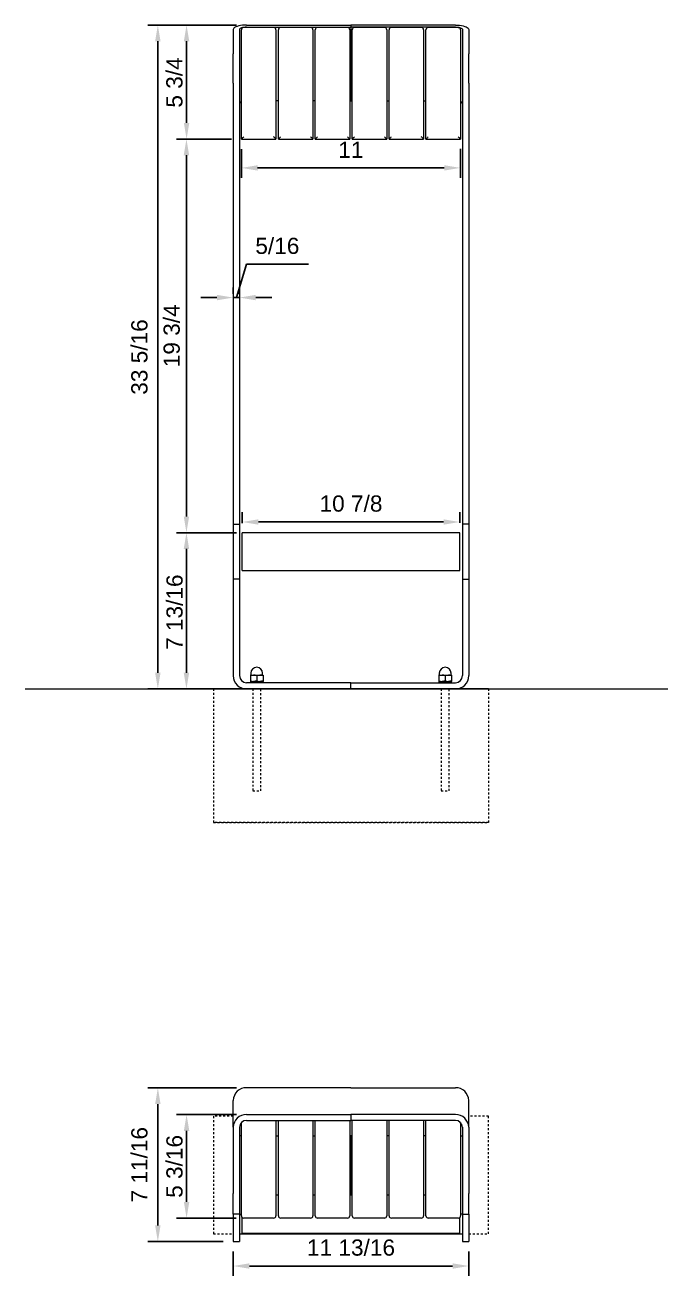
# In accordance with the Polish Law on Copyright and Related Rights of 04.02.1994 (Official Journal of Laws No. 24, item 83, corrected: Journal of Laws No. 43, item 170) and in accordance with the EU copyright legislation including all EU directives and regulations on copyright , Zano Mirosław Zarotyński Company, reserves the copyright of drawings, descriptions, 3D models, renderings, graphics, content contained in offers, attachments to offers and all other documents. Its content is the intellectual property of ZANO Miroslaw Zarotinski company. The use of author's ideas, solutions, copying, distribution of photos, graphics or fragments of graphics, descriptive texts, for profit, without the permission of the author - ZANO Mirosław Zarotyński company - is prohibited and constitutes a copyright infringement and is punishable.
# Model space of a CAD drawing. Header units: inches. Extents: x -4.8 to 87.3, y -1.7 to 62.5.
# Drawn here: x -4.8 to 27.5, y -0.3 to 62.5 of the extents above; entities that cross this region are included whole.
import ezdxf

# ---------------------------------------------------------------- set-up
doc = ezdxf.new("R2010")
doc.units = ezdxf.units.IN
doc.linetypes.add('HIDDEN', pattern=[1.905, 1.27, -0.635])
for name, color, linetype, lineweight in [('ZANO_R', 7, 'Continuous', 0), ('ZANO_R_przerywana', 250, 'HIDDEN', 0), ('ZANO_W', 1, 'Continuous', 0)]:
    doc.layers.add(name, color=color, linetype=linetype, lineweight=lineweight)
doc.styles.get("Standard").update_dxf_attribs({"font": 'arial.ttf'})
doc.dimstyles.new('amerykanie', dxfattribs={"dimtxt": 50, "dimasz": 50, "dimexe": 0.5, "dimexo": 0.5, "dimgap": 1, "dimtad": 1, "dimdec": 0, "dimzin": 0, "dimlunit": 5, "dimtxsty": 'Standard', "dimcen": 0.09, "dimclrd": 1, "dimclre": 1, "dimclrt": 1, "dimazin": 0, "dimtfac": 1, "dimtdec": 0, "dimtmove": 0, "dimatfit": 3, "dimfxl": 1, "dimtzin": 0, "dimarcsym": 1})

# ---------------------------------------------------------------- blocks, each defined once
blk = doc.blocks.new('*D366')
at = {"layer": 'ZANO_W', "color": 1, "lineweight": -2}
for p, q in [((5.844, 62.451), (2.838, 62.451)), ((3.338, 61.639), (3.338, 57.541)), ((5.589, 56.729), (2.838, 56.729))]:
    blk.add_line(p, q, dxfattribs=at)
at = {"layer": 'ZANO_W', "color": 1}
for points in [[(3.474, 61.639), (3.203, 61.639), (3.338, 62.451)], [(3.203, 57.541), (3.474, 57.541), (3.338, 56.729)]]:
    blk.add_solid(points, dxfattribs=at)
at = {"layer": 'ZANO_W', "color": 1, "insert": (2.732, 59.569), "char_height": 0.8125, "attachment_point": 5, "rotation": 90}
blk.add_mtext('5 3/4', dxfattribs=at)
blk = doc.blocks.new('*D367')
at = {"layer": 'ZANO_W', "color": 1, "lineweight": -2}
for p, q in [((5.792, 62.45), (1.398, 62.45)), ((1.898, 61.638), (1.898, 29.955)), ((5.792, 29.143), (1.398, 29.143))]:
    blk.add_line(p, q, dxfattribs=at)
at = {"layer": 'ZANO_W', "color": 1}
for points in [[(2.033, 61.638), (1.762, 61.638), (1.898, 62.45)], [(1.762, 29.955), (2.033, 29.955), (1.898, 29.143)]]:
    blk.add_solid(points, dxfattribs=at)
at = {"layer": 'ZANO_W', "color": 1, "insert": (0.977, 45.796), "char_height": 0.8125, "attachment_point": 5, "rotation": 90}
blk.add_mtext('33 5/16', dxfattribs=at)
blk = doc.blocks.new('*D368')
at = {"layer": 'ZANO_W', "color": 1, "lineweight": -2}
for p, q in [((6.334, 50.448), (5.833, 48.778)), ((9.444, 50.448), (6.334, 50.448)), ((5.675, 48.97), (5.675, 49.278)), ((5.99, 48.97), (5.99, 49.278)), ((4.863, 48.778), (4.05, 48.778)), ((5.675, 48.778), (5.99, 48.778)), ((6.803, 48.778), (7.615, 48.778))]:
    blk.add_line(p, q, dxfattribs=at)
at = {"layer": 'ZANO_W', "color": 1}
for points in [[(4.863, 48.643), (4.863, 48.913), (5.675, 48.778)], [(6.803, 48.913), (6.803, 48.643), (5.99, 48.778)]]:
    blk.add_solid(points, dxfattribs=at)
at = {"layer": 'ZANO_W', "color": 1, "insert": (7.889, 51.368), "char_height": 0.8125, "attachment_point": 5}
blk.add_mtext('5/16', dxfattribs=at)
blk = doc.blocks.new('*D369')
at = {"layer": 'ZANO_W', "color": 1, "lineweight": -2}
for p, q in [((6.089, 56.229), (6.089, 54.784)), ((17.064, 56.236), (17.064, 54.784)), ((6.901, 55.284), (16.251, 55.284))]:
    blk.add_line(p, q, dxfattribs=at)
at = {"layer": 'ZANO_W', "color": 1}
for points in [[(6.901, 55.419), (6.901, 55.149), (6.089, 55.284)], [(16.251, 55.149), (16.251, 55.419), (17.064, 55.284)]]:
    blk.add_solid(points, dxfattribs=at)
at = {"layer": 'ZANO_W', "color": 1, "insert": (11.576, 56.192), "char_height": 0.8125, "attachment_point": 5}
blk.add_mtext('11', dxfattribs=at)
blk = doc.blocks.new('*D370')
at = {"layer": 'ZANO_W', "color": 1, "lineweight": -2}
for p, q in [((6.128, 37.46), (6.128, 38.02)), ((17.032, 37.482), (17.032, 38.02)), ((6.94, 37.52), (16.219, 37.52))]:
    blk.add_line(p, q, dxfattribs=at)
at = {"layer": 'ZANO_W', "color": 1}
for points in [[(6.94, 37.655), (6.94, 37.384), (6.128, 37.52)], [(16.219, 37.384), (16.219, 37.655), (17.032, 37.52)]]:
    blk.add_solid(points, dxfattribs=at)
at = {"layer": 'ZANO_W', "color": 1, "insert": (11.58, 38.44), "char_height": 0.8125, "attachment_point": 5}
blk.add_mtext('10 7/8', dxfattribs=at)
blk = doc.blocks.new('*D371')
at = {"layer": 'ZANO_W', "color": 1, "lineweight": -2}
for p, q in [((5.844, 9.136), (1.398, 9.136)), ((1.898, 8.323), (1.898, 2.23)), ((5.175, 1.418), (1.398, 1.418))]:
    blk.add_line(p, q, dxfattribs=at)
at = {"layer": 'ZANO_W', "color": 1}
for points in [[(2.033, 8.323), (1.762, 8.323), (1.898, 9.136)], [(1.762, 2.23), (2.033, 2.23), (1.898, 1.418)]]:
    blk.add_solid(points, dxfattribs=at)
at = {"layer": 'ZANO_W', "color": 1, "insert": (0.978, 5.277), "char_height": 0.8125, "attachment_point": 5, "rotation": 90}
blk.add_mtext('7 11/16', dxfattribs=at)
blk = doc.blocks.new('*D372')
at = {"layer": 'ZANO_W', "color": 1, "lineweight": -2}
for p, q in [((5.842, 7.79), (2.838, 7.79)), ((3.338, 6.977), (3.338, 3.411)), ((5.822, 2.599), (2.838, 2.599))]:
    blk.add_line(p, q, dxfattribs=at)
at = {"layer": 'ZANO_W', "color": 1}
for points in [[(3.474, 6.977), (3.203, 6.977), (3.338, 7.79)], [(3.203, 3.411), (3.474, 3.411), (3.338, 2.599)]]:
    blk.add_solid(points, dxfattribs=at)
at = {"layer": 'ZANO_W', "color": 1, "insert": (2.736, 5.194), "char_height": 0.8125, "attachment_point": 5, "rotation": 90}
blk.add_mtext('5 3/16', dxfattribs=at)
blk = doc.blocks.new('*D373')
at = {"layer": 'ZANO_W', "color": 1, "lineweight": -2}
for p, q in [((5.675, 0.918), (5.675, -0.304)), ((17.484, 0.918), (17.484, -0.304)), ((6.488, 0.196), (16.672, 0.196))]:
    blk.add_line(p, q, dxfattribs=at)
at = {"layer": 'ZANO_W', "color": 1}
for points in [[(6.488, 0.331), (6.488, 0.06), (5.675, 0.196)], [(16.672, 0.06), (16.672, 0.331), (17.484, 0.196)]]:
    blk.add_solid(points, dxfattribs=at)
at = {"layer": 'ZANO_W', "color": 1, "insert": (11.58, 1.116), "char_height": 0.8125, "attachment_point": 5}
blk.add_mtext('11 13/16', dxfattribs=at)
blk = doc.blocks.new('*D374')
at = {"layer": 'ZANO_W', "color": 1, "lineweight": -2}
for p, q in [((5.844, 36.982), (2.831, 36.982)), ((3.331, 36.17), (3.331, 29.955)), ((5.844, 29.143), (2.831, 29.143))]:
    blk.add_line(p, q, dxfattribs=at)
at = {"layer": 'ZANO_W', "color": 1}
for points in [[(3.467, 36.17), (3.196, 36.17), (3.331, 36.982)], [(3.196, 29.955), (3.467, 29.955), (3.331, 29.143)]]:
    blk.add_solid(points, dxfattribs=at)
at = {"layer": 'ZANO_W', "color": 1, "insert": (2.739, 32.995), "char_height": 0.8125, "attachment_point": 5, "rotation": 90}
blk.add_mtext('7 13/16', dxfattribs=at)
blk = doc.blocks.new('*D375')
at = {"layer": 'ZANO_W', "color": 1, "lineweight": -2}
for p, q in [((5.589, 56.729), (2.831, 56.729)), ((3.331, 37.795), (3.331, 55.916)), ((5.844, 36.982), (2.831, 36.982))]:
    blk.add_line(p, q, dxfattribs=at)
at = {"layer": 'ZANO_W', "color": 1}
for points in [[(3.467, 55.916), (3.196, 55.916), (3.331, 56.729)], [(3.196, 37.795), (3.467, 37.795), (3.331, 36.982)]]:
    blk.add_solid(points, dxfattribs=at)
at = {"layer": 'ZANO_W', "color": 1, "insert": (2.595, 46.861), "char_height": 0.8125, "attachment_point": 5, "rotation": 90}
blk.add_mtext('19 3/4', dxfattribs=at)

msp = doc.modelspace()

# ---------------------------------------------------------------- linework, layer by layer
at = {"layer": 'ZANO_R'}
for p, q in [((5.6752, 62.22256), (5.6752, 61.01071)), ((5.99011, 62.22256), (5.99011, 61.01071)), ((6.08851, 60.88047), (6.08851, 62.2132)), ((7.70241, 62.33129), (6.2066, 62.33129)), ((6.34438, 62.45143), (11.57971, 62.45143)), ((6.34438, 62.34373), (11.57971, 62.34373)), ((7.8205, 62.2132), (7.8205, 60.88047)), ((7.93859, 60.88047), (7.93859, 62.2132)), ((9.55249, 62.33129), (8.05668, 62.33129)), ((9.67058, 62.2132), (9.67058, 60.88047)), ((9.78867, 60.88047), (9.78867, 62.2132)), ((11.40257, 62.33129), (9.90676, 62.33129)), ((11.52066, 62.2132), (11.52066, 60.88047)), ((11.57971, 62.45143), (11.57971, 62.34373)), ((16.81504, 62.45143), (11.57971, 62.45143)), ((11.57971, 62.34373), (11.57971, 58.64478)), ((16.81504, 62.34373), (11.57971, 62.34373)), ((11.63875, 60.88047), (11.63875, 62.2132)), ((13.25265, 62.33129), (11.75684, 62.33129)), ((13.37074, 62.2132), (13.37074, 60.88047)), ((13.48883, 60.88047), (13.48883, 62.2132)), ((15.10273, 62.33129), (13.60692, 62.33129)), ((15.22082, 62.2132), (15.22082, 60.88047)), ((15.33891, 60.88047), (15.33891, 62.2132)), ((16.95281, 62.33129), (15.457, 62.33129)), ((17.0709, 62.2132), (17.0709, 60.88047)), ((17.16931, 62.22256), (17.16931, 61.01071)), ((17.48421, 62.22256), (17.48421, 61.01071)), ((5.6752, 59.53114), (5.6752, 61.01071)), ((5.99011, 61.01071), (5.99011, 59.53114)), ((6.08851, 59.51186), (6.08851, 60.88047)), ((7.8205, 60.88047), (7.8205, 59.51186)), ((7.93859, 59.51186), (7.93859, 60.88047)), ((9.67058, 60.88047), (9.67058, 59.51186)), ((9.78867, 59.51186), (9.78867, 60.88047)), ((11.52066, 60.88047), (11.52066, 59.51186)), ((11.63875, 59.51186), (11.63875, 60.88047)), ((13.37074, 60.88047), (13.37074, 59.51186)), ((13.48883, 59.51186), (13.48883, 60.88047)), ((15.22082, 60.88047), (15.22082, 59.51186)), ((15.33891, 59.51186), (15.33891, 60.88047)), ((17.0709, 60.88047), (17.0709, 59.51186)), ((17.16931, 61.01071), (17.16931, 59.53114)), ((17.48421, 59.53114), (17.48421, 61.01071)), ((5.6752, 59.53114), (5.6752, 37.40924)), ((5.99011, 59.53114), (5.99011, 37.40924)), ((6.08851, 56.72859), (6.08851, 59.51186)), ((7.8205, 59.51186), (7.8205, 56.72859)), ((7.93859, 56.72859), (7.93859, 59.51186)), ((9.67058, 59.51186), (9.67058, 56.72859)), ((9.78867, 56.72859), (9.78867, 59.51186)), ((11.52066, 59.51186), (11.52066, 56.72859)), ((11.63875, 56.72859), (11.63875, 59.51186)), ((13.37074, 59.51186), (13.37074, 56.72859)), ((13.48883, 56.72859), (13.48883, 59.51186)), ((15.22082, 59.51186), (15.22082, 56.72859)), ((15.33891, 56.72859), (15.33891, 59.51186)), ((17.0709, 59.51186), (17.0709, 56.72859)), ((17.16931, 59.53114), (17.16931, 37.40924)), ((17.48421, 59.53114), (17.48421, 37.40924)), ((7.93859, 58.64478), (7.8205, 58.64478)), ((9.78867, 58.64478), (9.67058, 58.64478)), ((11.57971, 58.64478), (11.52066, 58.64478)), ((11.57971, 58.64478), (11.63875, 58.64478)), ((13.37074, 58.64478), (13.48883, 58.64478)), ((15.22082, 58.64478), (15.33891, 58.64478)), ((6.08851, 56.72859), (7.8205, 56.72859)), ((7.93859, 56.72859), (9.67058, 56.72859)), ((9.78867, 56.72859), (11.52066, 56.72859)), ((11.63875, 56.72859), (13.37074, 56.72859)), ((13.48883, 56.72859), (15.22082, 56.72859)), ((15.33891, 56.72859), (17.0709, 56.72859)), ((5.6752, 37.40924), (5.6752, 34.6538)), ((5.6752, 37.40924), (5.99011, 37.40924)), ((5.99011, 37.40924), (5.99011, 34.6538)), ((17.48421, 37.40924), (17.16931, 37.40924)), ((17.16931, 37.40924), (17.16931, 34.6538)), ((17.48421, 37.40924), (17.48421, 34.6538)), ((17.03153, 36.98215), (6.12788, 36.98215)), ((6.12788, 36.96), (6.12788, 36.98215)), ((6.12788, 35.0809), (6.12788, 36.96)), ((17.03153, 36.96), (17.03153, 36.98215)), ((17.03153, 35.0809), (17.03153, 36.96)), ((5.99011, 34.6538), (5.6752, 34.6538)), ((5.6752, 34.6538), (5.6752, 29.81211)), ((5.99011, 34.6538), (5.99011, 29.81211)), ((6.12788, 35.0809), (17.03153, 35.0809)), ((17.16931, 34.6538), (17.48421, 34.6538)), ((17.16931, 34.6538), (17.16931, 29.81211)), ((17.48421, 34.6538), (17.48421, 29.81211)), ((6.54119, 29.83573), (6.54119, 29.8076)), ((6.54119, 29.83573), (6.69865, 29.83573)), ((6.54119, 29.8076), (6.54119, 29.54895)), ((6.54119, 29.54895), (6.54119, 29.52082)), ((6.54119, 29.52082), (6.54119, 29.45784)), ((6.54119, 29.52082), (6.97635, 29.52082)), ((6.54119, 29.52082), (6.69865, 29.52082)), ((6.56087, 29.93414), (6.56087, 29.84557)), ((6.69865, 29.83573), (7.01355, 29.83573)), ((6.69865, 29.52082), (7.01355, 29.52082)), ((6.8561, 29.8076), (6.8561, 29.54895)), ((6.97635, 29.52082), (7.17101, 29.52082)), ((7.01355, 29.83573), (7.17101, 29.83573)), ((7.01355, 29.52082), (7.17101, 29.52082)), ((7.15133, 29.84557), (7.15133, 29.93414)), ((7.17101, 29.83573), (7.17101, 29.8076)), ((7.17101, 29.8076), (7.17101, 29.54895)), ((7.17101, 29.54895), (7.17101, 29.52082)), ((7.17101, 29.45784), (7.17101, 29.52082)), ((15.9884, 29.83573), (15.9884, 29.8076)), ((15.9884, 29.83573), (16.14586, 29.83573)), ((15.9884, 29.8076), (15.9884, 29.54895)), ((15.9884, 29.54895), (15.9884, 29.52082)), ((15.9884, 29.52082), (15.9884, 29.45784)), ((15.9884, 29.52082), (16.42356, 29.52082)), ((15.9884, 29.52082), (16.14586, 29.52082)), ((16.00809, 29.93414), (16.00809, 29.84557)), ((16.14586, 29.83573), (16.46076, 29.83573)), ((16.14586, 29.52082), (16.46076, 29.52082)), ((16.30331, 29.8076), (16.30331, 29.54895)), ((16.42356, 29.52082), (16.61822, 29.52082)), ((16.46076, 29.83573), (16.61822, 29.83573)), ((16.46076, 29.52082), (16.61822, 29.52082)), ((16.59854, 29.84557), (16.59854, 29.93414)), ((16.61822, 29.83573), (16.61822, 29.8076)), ((16.61822, 29.8076), (16.61822, 29.54895)), ((16.61822, 29.54895), (16.61822, 29.52082)), ((16.61822, 29.45784), (16.61822, 29.52082)), ((-4.75958, 29.14293), (27.46928, 29.14293)), ((4.69111, 29.14293), (18.4683, 29.14293)), ((18.4683, 29.14293), (4.69111, 29.14293)), ((11.57971, 29.45784), (6.34438, 29.45784)), ((7.05292, 29.14293), (6.66112, 29.14293)), ((11.57971, 29.14293), (11.57971, 29.45784)), ((11.57971, 29.45784), (16.81504, 29.45784)), ((16.50013, 29.14293), (16.10833, 29.14293)), ((11.57971, 9.136), (6.34438, 9.136)), ((11.57971, 9.136), (16.81504, 9.136)), ((5.6752, 7.16087), (5.6752, 8.50718)), ((17.48421, 7.16087), (17.48421, 8.50718)), ((6.34438, 7.78969), (11.57971, 7.78969)), ((16.81504, 7.78969), (11.57971, 7.78969)), ((11.57971, 7.78969), (11.57971, 7.49377)), ((5.6752, 7.16087), (5.6752, 3.83135)), ((5.99011, 7.16087), (5.99011, 3.83135)), ((6.08851, 7.33658), (6.08851, 7.39113)), ((6.08851, 3.67493), (6.08851, 7.33658)), ((6.34438, 7.49377), (11.57971, 7.49377)), ((7.8205, 7.49377), (7.8205, 7.33658)), ((7.8205, 7.33658), (7.8205, 3.67493)), ((7.93859, 7.33658), (7.93859, 7.49377)), ((7.93859, 3.67493), (7.93859, 7.33658)), ((9.67058, 7.49377), (9.67058, 7.33658)), ((9.67058, 7.33658), (9.67058, 3.67493)), ((9.78867, 7.33658), (9.78867, 7.49377)), ((9.78867, 3.67493), (9.78867, 7.33658)), ((11.52066, 7.49377), (11.52066, 7.33658)), ((11.52066, 7.33658), (11.52066, 3.67493)), ((16.81504, 7.49377), (11.57971, 7.49377)), ((11.63875, 7.33658), (11.63875, 7.49377)), ((11.63875, 3.67493), (11.63875, 7.33658)), ((13.37074, 7.49377), (13.37074, 7.33658)), ((13.37074, 7.33658), (13.37074, 3.67493)), ((13.48883, 7.33658), (13.48883, 7.49377)), ((13.48883, 3.67493), (13.48883, 7.33658)), ((15.22082, 7.49377), (15.22082, 7.33658)), ((15.22082, 7.33658), (15.22082, 3.67493)), ((15.33891, 7.33658), (15.33891, 7.49377)), ((15.33891, 3.67493), (15.33891, 7.33658)), ((17.0709, 7.39113), (17.0709, 7.33658)), ((17.0709, 7.33658), (17.0709, 3.67493)), ((17.16931, 7.16087), (17.16931, 3.83135)), ((17.48421, 7.16087), (17.48421, 3.83135)), ((6.08851, 6.73168), (5.99011, 6.73168)), ((7.8205, 6.73168), (7.93859, 6.73168)), ((9.67058, 6.73168), (9.78867, 6.73168)), ((11.52066, 6.73168), (11.57971, 6.73168)), ((11.57971, 6.73168), (11.57971, 3.74597)), ((11.63875, 6.73168), (11.57971, 6.73168)), ((13.48883, 6.73168), (13.37074, 6.73168)), ((15.33891, 6.73168), (15.22082, 6.73168)), ((17.0709, 6.73168), (17.16931, 6.73168)), ((5.6752, 2.79534), (5.6752, 3.83135)), ((5.99011, 3.83135), (5.99011, 2.79534)), ((17.16931, 3.83135), (17.16931, 2.79534)), ((17.48421, 2.79534), (17.48421, 3.83135)), ((6.08851, 2.71662), (6.08851, 3.67493)), ((7.93859, 3.74597), (7.8205, 3.74597)), ((7.8205, 3.67493), (7.8205, 2.71662)), ((7.93859, 2.71662), (7.93859, 3.67493)), ((9.78867, 3.74597), (9.67058, 3.74597)), ((9.67058, 3.67493), (9.67058, 2.71662)), ((9.78867, 2.71662), (9.78867, 3.67493)), ((11.63875, 3.74597), (11.52066, 3.74597)), ((11.52066, 3.67493), (11.52066, 2.71662)), ((11.63875, 2.71662), (11.63875, 3.67493)), ((13.48883, 3.74597), (13.37074, 3.74597)), ((13.37074, 3.67493), (13.37074, 2.71662)), ((13.48883, 2.71662), (13.48883, 3.67493)), ((15.33891, 3.74597), (15.22082, 3.74597)), ((15.22082, 3.67493), (15.22082, 2.71662)), ((15.33891, 2.71662), (15.33891, 3.67493)), ((17.0709, 3.67493), (17.0709, 2.71662)), ((5.99011, 2.79534), (5.6752, 2.79534)), ((5.6752, 2.79534), (5.6752, 1.41762)), ((5.99011, 2.79534), (5.99011, 1.41762)), ((5.99011, 2.79534), (6.08851, 2.79534)), ((6.12788, 2.59132), (6.12788, 2.6286)), ((6.12788, 1.84472), (6.12788, 2.59132)), ((7.70241, 2.59853), (6.2066, 2.59853)), ((9.55249, 2.59853), (8.05668, 2.59853)), ((11.40257, 2.59853), (9.90676, 2.59853)), ((13.25265, 2.59853), (11.75684, 2.59853)), ((15.10273, 2.59853), (13.60692, 2.59853)), ((16.95281, 2.59853), (15.457, 2.59853)), ((17.03153, 2.59132), (17.03153, 2.6286)), ((17.03153, 1.84472), (17.03153, 2.59132)), ((17.16931, 2.79534), (17.0709, 2.79534)), ((17.16931, 2.79534), (17.48421, 2.79534)), ((17.16931, 2.79534), (17.16931, 1.41762)), ((17.48421, 2.79534), (17.48421, 1.41762)), ((5.6752, 1.41762), (5.99011, 1.41762)), ((5.99011, 1.81126), (17.16931, 1.81126)), ((6.12788, 1.84472), (17.03153, 1.84472)), ((17.16931, 1.41762), (17.48421, 1.41762))]:
    msp.add_line(p, q, dxfattribs=at)
at = {"layer": 'ZANO_R', "flags": 128}
for points in [[(6.34438, 62.45143), (6.23969, 62.44861), (6.13759, 62.44023), (6.04058, 62.42648), (5.95104, 62.40772), (5.8712, 62.38439), (5.803, 62.35709), (5.74813, 62.32646), (5.70795, 62.29328), (5.68344, 62.25836), (5.6752, 62.22256)], [(6.34438, 62.34373), (6.27526, 62.3414), (6.2088, 62.3345), (6.14755, 62.32331), (6.09387, 62.30824), (6.04981, 62.28988), (6.01707, 62.26893), (5.99691, 62.2462), (5.99011, 62.22256)], [(16.81504, 62.45143), (16.91972, 62.44861), (17.02182, 62.44023), (17.11884, 62.42648), (17.20837, 62.40772), (17.28822, 62.38439), (17.35641, 62.35709), (17.41128, 62.32646), (17.45146, 62.29328), (17.47597, 62.25836), (17.48421, 62.22256)], [(16.81504, 62.34373), (16.88415, 62.3414), (16.95061, 62.3345), (17.01186, 62.32331), (17.06554, 62.30824), (17.1096, 62.28988), (17.14234, 62.26893), (17.1625, 62.2462), (17.16931, 62.22256)], [(6.08851, 56.72859), (6.09078, 56.73085), (6.0975, 56.73757), (6.10842, 56.74849), (6.1231, 56.76317), (6.141, 56.78107), (6.16141, 56.80148), (6.18357, 56.82364), (6.2066, 56.84668)], [(7.8205, 56.72859), (7.81871, 56.73038), (7.81338, 56.73571), (7.80468, 56.74441), (7.79287, 56.75621), (7.77832, 56.77077), (7.76146, 56.78763), (7.7428, 56.80629), (7.72292, 56.82617), (7.70241, 56.84668)], [(7.93859, 56.72859), (7.94086, 56.73085), (7.94758, 56.73757), (7.95849, 56.74849), (7.97318, 56.76317), (7.99108, 56.78107), (8.01149, 56.80148), (8.03364, 56.82364), (8.05668, 56.84668)], [(9.67058, 56.72859), (9.66879, 56.73038), (9.66346, 56.73571), (9.65476, 56.74441), (9.64295, 56.75621), (9.6284, 56.77077), (9.61154, 56.78763), (9.59288, 56.80629), (9.573, 56.82617), (9.55249, 56.84668)], [(9.78867, 56.72859), (9.79094, 56.73085), (9.79766, 56.73757), (9.80857, 56.74849), (9.82326, 56.76317), (9.84115, 56.78107), (9.86157, 56.80148), (9.88372, 56.82364), (9.90676, 56.84668)], [(11.52066, 56.72859), (11.51887, 56.73038), (11.51354, 56.73571), (11.50484, 56.74441), (11.49303, 56.75621), (11.47848, 56.77077), (11.46162, 56.78763), (11.44296, 56.80629), (11.42308, 56.82617), (11.40257, 56.84668)], [(11.63875, 56.72859), (11.64102, 56.73085), (11.64774, 56.73757), (11.65865, 56.74849), (11.67334, 56.76317), (11.69123, 56.78107), (11.71165, 56.80148), (11.7338, 56.82364), (11.75684, 56.84668)], [(13.37074, 56.72859), (13.36895, 56.73038), (13.36362, 56.73571), (13.35492, 56.74441), (13.34311, 56.75621), (13.32856, 56.77077), (13.31169, 56.78763), (13.29304, 56.80629), (13.27316, 56.82617), (13.25265, 56.84668)], [(13.48883, 56.72859), (13.4911, 56.73085), (13.49782, 56.73757), (13.50873, 56.74849), (13.52342, 56.76317), (13.54131, 56.78107), (13.56173, 56.80148), (13.58388, 56.82364), (13.60692, 56.84668)], [(15.22082, 56.72859), (15.21902, 56.73038), (15.2137, 56.73571), (15.205, 56.74441), (15.19319, 56.75621), (15.17864, 56.77077), (15.16177, 56.78763), (15.14312, 56.80629), (15.12323, 56.82617), (15.10273, 56.84668)], [(15.33891, 56.72859), (15.34118, 56.73085), (15.3479, 56.73757), (15.35881, 56.74849), (15.3735, 56.76317), (15.39139, 56.78107), (15.41181, 56.80148), (15.43396, 56.82364), (15.457, 56.84668)], [(17.0709, 56.72859), (17.0691, 56.73038), (17.06378, 56.73571), (17.05508, 56.74441), (17.04327, 56.75621), (17.02871, 56.77077), (17.01185, 56.78763), (16.9932, 56.80629), (16.97331, 56.82617), (16.95281, 56.84668)], [(6.54119, 29.8076), (6.61833, 29.82801), (6.69865, 29.83573)], [(6.8561, 29.54895), (6.77896, 29.52854), (6.69865, 29.52082)], [(6.8561, 29.8076), (6.93324, 29.82801), (7.01355, 29.83573)], [(7.17101, 29.54895), (7.09387, 29.52854), (7.01355, 29.52082)], [(15.9884, 29.8076), (16.06555, 29.82801), (16.14586, 29.83573)], [(16.30331, 29.54895), (16.22617, 29.52854), (16.14586, 29.52082)], [(16.30331, 29.8076), (16.38045, 29.82801), (16.46076, 29.83573)], [(16.61822, 29.54895), (16.54108, 29.52854), (16.46076, 29.52082)]]:
    msp.add_lwpolyline(points, dxfattribs=at)
at = {"layer": 'ZANO_R'}
for centre, radius, start, end in [((6.2066, 62.2132), 0.11809, 90, 180), ((7.70241, 62.2132), 0.11809, 0, 90), ((8.05668, 62.2132), 0.11809, 90, 180), ((9.55249, 62.2132), 0.11809, 0, 90), ((9.90676, 62.2132), 0.11809, 90, 180), ((11.40257, 62.2132), 0.11809, 0, 90), ((11.75684, 62.2132), 0.11809, 90, 180), ((13.25265, 62.2132), 0.11809, 0, 90), ((13.60692, 62.2132), 0.11809, 90, 180), ((15.10273, 62.2132), 0.11809, 0, 90), ((15.457, 62.2132), 0.11809, 90, 180), ((16.95281, 62.2132), 0.11809, 0, 90), ((6.10728, 58.48571), 0.12315, 98.7631077, 162.0736557), ((17.05213, 58.4857), 0.12315, 17.926839, 81.2364819), ((6.8561, 29.93414), 0.29523, 0, 180), ((16.30331, 29.93414), 0.29523, 0, 180), ((6.34438, 29.81211), 0.66918, 180, 270), ((6.34438, 29.81211), 0.35427, 180, 270), ((6.70269, 29.9982), 0.4774, 250.2282779, 269.5152722), ((6.55103, 29.84557), 0.00984, 270, 0), ((6.69461, 29.35834), 0.47741, 70.2283966, 89.5152273), ((7.01759, 29.9982), 0.4774, 250.2282779, 269.5152722), ((7.00951, 29.35834), 0.4774, 70.2282779, 89.5152722), ((7.16117, 29.84557), 0.00984, 180, 270), ((16.1499, 29.99821), 0.4774, 250.2283111, 269.5152667), ((15.99825, 29.84557), 0.00984, 270, 0), ((16.14182, 29.35834), 0.4774, 70.2283107, 89.5152763), ((16.4648, 29.99821), 0.4774, 250.2283111, 269.5152667), ((16.45673, 29.35834), 0.4774, 70.2282954, 89.5152916), ((16.60838, 29.84557), 0.00984, 180, 270), ((16.81504, 29.81211), 0.66918, 270, 0), ((16.81504, 29.81211), 0.35427, 270, 0), ((6.32481, 8.48635), 0.64994, 88.2745879, 178.1638058), ((16.8346, 8.48635), 0.64994, 1.8362278, 91.7254161), ((6.32481, 7.14004), 0.64994, 88.2745879, 178.1638058), ((16.8346, 7.14004), 0.64994, 1.8362278, 91.7254161), ((6.33402, 7.14984), 0.34409, 88.2745781, 178.1638191), ((16.8254, 7.14984), 0.34409, 1.8362785, 91.7254191), ((6.2066, 2.71662), 0.11809, 180, 270), ((7.70241, 2.71662), 0.11809, 270, 0), ((8.05668, 2.71662), 0.11809, 180, 270), ((9.55249, 2.71662), 0.11809, 270, 0), ((9.90676, 2.71662), 0.11809, 180, 270), ((11.40257, 2.71662), 0.11809, 270, 0), ((11.75684, 2.71662), 0.11809, 180, 270), ((13.25265, 2.71662), 0.11809, 270, 0), ((13.60692, 2.71662), 0.11809, 180, 270), ((15.10273, 2.71662), 0.11809, 270, 0), ((15.457, 2.71662), 0.11809, 180, 270), ((16.95281, 2.71662), 0.11809, 270, 0)]:
    msp.add_arc(centre, radius, start, end, dxfattribs=at)
at = {"layer": 'ZANO_R_przerywana', "ltscale": 0.05}
for p, q in [((4.69111, 29.14293), (4.69111, 22.45116)), ((4.69111, 29.14293), (4.69111, 22.45116)), ((6.65928, 29.14293), (6.65928, 24.02569)), ((7.05292, 24.02569), (7.05292, 29.14293)), ((16.10649, 29.14293), (16.10649, 24.02569)), ((16.50013, 24.02569), (16.50013, 29.14293)), ((18.4683, 29.14293), (18.4683, 22.45116)), ((18.4683, 29.14293), (18.4683, 22.45116)), ((6.65928, 24.02569), (7.05292, 24.02569)), ((16.10649, 24.02569), (16.50013, 24.02569)), ((4.69111, 22.45116), (18.4683, 22.45116)), ((18.4683, 22.45116), (4.69111, 22.45116)), ((4.69111, 7.71577), (4.69111, 1.81126)), ((5.6752, 7.71577), (4.69111, 7.71577)), ((18.4683, 7.71577), (17.48421, 7.71577)), ((18.4683, 1.81126), (18.4683, 7.71577)), ((4.69111, 1.81126), (5.6752, 1.81126)), ((17.48421, 1.81126), (18.4683, 1.81126))]:
    msp.add_line(p, q, dxfattribs=at)

# ---------------------------------------------------------------- dimensions: what is measured, and where the dimension line sits
at = {"layer": 'ZANO_W'}
for base, p1, p2, picture, middle in [((1.89777, 29.14293), (6.29203, 62.45002), (6.29203, 29.14293), '*D367', (0.97739, 45.79648)), ((1.89777, 1.41762), (6.34438, 9.136), (5.6752, 1.41762), '*D371', (0.97767, 5.27681))]:
    dim = msp.add_linear_dim(base=base, p1=p1, p2=p2, angle=90, dimstyle='amerykanie', override={"dimtxt": 0.8125, "dimasz": 0.8125, "dimgap": 0.5, "dimdec": 4, "dimaunit": 1, "dimadec": 1, "dimtdec": 4, "dimtmove": 1, "dimfrac": 2}, dxfattribs=at)
    dim.commit()
    dim.dimension.update_dxf_attribs({"geometry": picture, "text_midpoint": middle})
for base, p1, p2, picture, middle in [((3.33838, 56.72859), (6.34438, 62.45143), (6.08851, 56.72859), '*D366', (3.65268, 59.56949)), ((3.33138, 56.72859), (6.34438, 36.98215), (6.08851, 56.72859), '*D375', (3.51528, 46.86054)), ((3.33138, 29.14293), (6.34438, 36.98215), (6.3436, 29.14293), '*D374', (3.65919, 32.99533)), ((3.33838, 2.59853), (6.34172, 7.78976), (6.32239, 2.59853), '*D372', (3.65605, 5.19415))]:
    dim = msp.add_linear_dim(base=base, p1=p1, p2=p2, angle=90, dimstyle='amerykanie', override={"dimtxt": 0.8125, "dimasz": 0.8125, "dimgap": 0.5, "dimdec": 4, "dimaunit": 1, "dimadec": 1, "dimtdec": 4, "dimtmove": 1, "dimfrac": 2}, dxfattribs=at)
    dim.commit()
    dim.dimension.update_dxf_attribs({"geometry": picture, "text_midpoint": middle, "dimtype": 160})
for base, p1, p2, picture, middle in [((17.06378, 55.28403), (6.08851, 56.72859), (17.06378, 56.73571), '*D369', (11.57614, 56.19194)), ((5.99011, 48.77805), (5.6752, 48.47019), (5.99011, 48.47019), '*D368', (6.83368, 51.36826)), ((17.031534, 37.519505), (6.127878, 36.959998), (17.031534, 36.982149), '*D370', (11.579706, 38.439611)), ((17.48421, 0.1958), (5.6752, 1.41762), (17.48421, 1.41762), '*D373', (11.57971, 1.11619))]:
    dim = msp.add_linear_dim(base=base, p1=p1, p2=p2, dimstyle='amerykanie', override={"dimtxt": 0.8125, "dimasz": 0.8125, "dimgap": 0.5, "dimdec": 4, "dimaunit": 1, "dimadec": 1, "dimtdec": 4, "dimtmove": 1, "dimfrac": 2}, dxfattribs=at)
    dim.commit()
    dim.dimension.update_dxf_attribs({"geometry": picture, "text_midpoint": middle})

doc.saveas('drawing.dxf')
